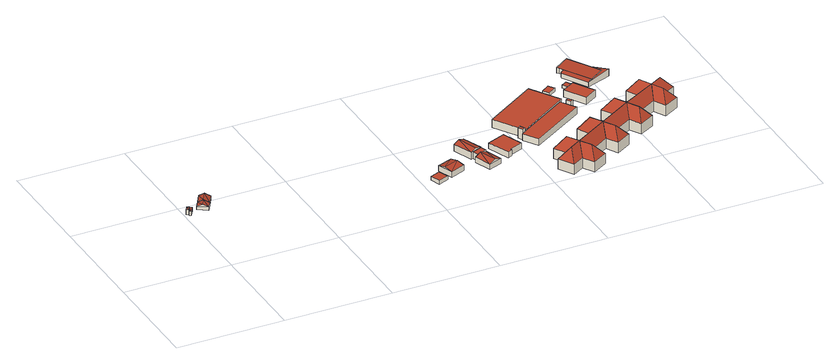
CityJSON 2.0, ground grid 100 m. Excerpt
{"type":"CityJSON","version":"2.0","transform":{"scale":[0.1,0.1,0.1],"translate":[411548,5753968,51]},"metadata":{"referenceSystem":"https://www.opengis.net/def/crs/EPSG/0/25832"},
"CityObjects":{
"building1":{"type":"Building","attributes":{"Gemeindeschluessel":"05515000","Geometrietyp2DReferenz":"3000","function":"51009_1610","roofType":"5000","measuredHeight":4.63},"geometry":[{"type":"Solid","lod":"2","boundaries":[[[[0,1,2,3]],[[4,5,1,0]],[[6,7,5,4]],[[8,9,7,6]],[[10,11,9,8]],[[12,13,11,10]],[[14,15,13,12]],[[3,2,15,14]],[[3,14,16]],[[4,3,16]],[[16,17,4]],[[4,0,3]],[[10,8,12]],[[16,12,8]],[[17,16,8]],[[8,6,17]],[[4,17,6]],[[12,16,14]],[[1,5,7,9,11,13,15,2]]]],"semantics":{"surfaces":[{"type":"WallSurface"},{"type":"RoofSurface"},{"type":"GroundSurface"}],"values":[[0,0,0,0,0,0,0,0,1,1,1,1,1,1,1,1,0,0,2]]}}]},
"building2":{"type":"Building","attributes":{"Gemeindeschluessel":"05515000","Geometrietyp2DReferenz":"3000","function":"31001_2460","roofType":"3100","measuredHeight":5.44},"geometry":[{"type":"Solid","lod":"2","boundaries":[[[[18,19,20,21]],[[22,23,19,18]],[[24,25,23,22]],[[21,20,25,24]],[[18,26,22]],[[24,27,21]],[[18,21,27]],[[27,26,18]],[[26,27,24]],[[24,22,26]],[[19,23,25,20]]]],"semantics":{"surfaces":[{"type":"WallSurface"},{"type":"RoofSurface"},{"type":"GroundSurface"}],"values":[[0,0,0,0,0,0,1,1,1,1,2]]}}]},
"building3":{"type":"Building","attributes":{"Gemeindeschluessel":"05515000","Geometrietyp2DReferenz":"3000","function":"31001_1310","roofType":"3100","measuredHeight":5.45},"geometry":[{"type":"Solid","lod":"2","boundaries":[[[[28,29,25,30]],[[31,32,29,28]],[[33,20,32,31]],[[30,25,20,33]],[[28,34,31]],[[33,27,30]],[[27,34,28]],[[28,30,27]],[[33,31,34]],[[34,27,33]],[[29,32,20,25]]]],"semantics":{"surfaces":[{"type":"WallSurface"},{"type":"RoofSurface"},{"type":"GroundSurface"}],"values":[[0,0,0,0,0,0,1,1,1,1,2]]}}]},
"building4":{"type":"Building","attributes":{"Gemeindeschluessel":"05515000","Geometrietyp2DReferenz":"3000","function":"31001_1000","roofType":"1000","measuredHeight":3.6},"address":[{"country":"Germany","locality":"Münster","thoroughfareNumber":"59a","thoroughfareName":"Wolbecker Windmühle"}],"geometry":[{"type":"Solid","lod":"2","boundaries":[[[[35,36,37,38]],[[39,40,36,35]],[[41,42,40,39]],[[38,37,42,41]],[[39,35,38,41]],[[36,40,42,37]]]],"semantics":{"surfaces":[{"type":"WallSurface"},{"type":"RoofSurface"},{"type":"GroundSurface"}],"values":[[0,0,0,0,1,2]]}}]},
"building5":{"type":"Building","attributes":{"Gemeindeschluessel":"05515000","Geometrietyp2DReferenz":"3000","function":"31001_2000","roofType":"3100","measuredHeight":7.07},"address":[{"country":"Germany","locality":"Münster","thoroughfareNumber":"59","thoroughfareName":"Wolbecker Windmühle"}],"geometry":[{"type":"Solid","lod":"2","boundaries":[[[[43,44,45,46]],[[47,48,44,43]],[[49,50,48,47]],[[46,45,50,49]],[[43,51,47]],[[49,52,46]],[[43,46,52]],[[52,51,43]],[[51,52,49]],[[49,47,51]],[[44,48,50,45]]]],"semantics":{"surfaces":[{"type":"WallSurface"},{"type":"RoofSurface"},{"type":"GroundSurface"}],"values":[[0,0,0,0,0,0,1,1,1,1,2]]}}]},
"building6":{"type":"Building","attributes":{"Gemeindeschluessel":"05515000","Geometrietyp2DReferenz":"3000","function":"31001_2000"},"children":["building6-1","building6-2"]},
"building6-1":{"type":"BuildingPart","attributes":{"roofType":"5000","measuredHeight":8.72},"parents":["building6"],"geometry":[{"type":"Solid","lod":"2","boundaries":[[[[53,54,55,56]],[[57,58,54,53]],[[59,60,61,58,57]],[[59,57,62,63]],[[56,63,62]],[[62,53,56]],[[59,63,56]],[[53,62,57]],[[54,58,61,64,55]],[[64,65,60,59,56,55]],[[61,60,65,64]]]],"semantics":{"surfaces":[{"type":"WallSurface"},{"type":"RoofSurface"},{"type":"GroundSurface"},{"type":"ClosureSurface"}],"values":[[0,0,0,1,1,1,0,0,2,0,3]]}}]},
"building6-2":{"type":"BuildingPart","attributes":{"roofType":"1000","measuredHeight":6.46},"parents":["building6"],"geometry":[{"type":"Solid","lod":"2","boundaries":[[[[66,67,61,60]],[[68,69,67,66]],[[65,64,69,68]],[[66,60,65,68]],[[61,67,69,64]],[[64,65,60,61]]]],"semantics":{"surfaces":[{"type":"WallSurface"},{"type":"RoofSurface"},{"type":"GroundSurface"},{"type":"ClosureSurface"}],"values":[[0,0,0,1,2,3]]}}]},
"building7":{"type":"Building","attributes":{"Gemeindeschluessel":"05515000","Geometrietyp2DReferenz":"3000","function":"31001_2000","roofType":"3100","measuredHeight":7.44},"address":[{"country":"Germany","locality":"Münster","thoroughfareNumber":"61","thoroughfareName":"Wolbecker Windmühle"}],"geometry":[{"type":"Solid","lod":"2","boundaries":[[[[70,71,72,73]],[[74,75,71,70]],[[76,69,75,74]],[[77,67,69,76]],[[73,72,67,77]],[[73,77,78]],[[79,78,77]],[[78,79,70]],[[80,74,70,79]],[[80,76,74]],[[80,79,77,76]],[[78,70,73]],[[71,75,69,67,72]]]],"semantics":{"surfaces":[{"type":"WallSurface"},{"type":"RoofSurface"},{"type":"GroundSurface"}],"values":[[0,0,0,0,0,1,1,1,1,0,0,0,2]]}}]},
"building8":{"type":"Building","attributes":{"Gemeindeschluessel":"05515000","Geometrietyp2DReferenz":"3000","function":"31001_2000","roofType":"1000","measuredHeight":5.79},"address":[{"country":"Germany","locality":"Münster","thoroughfareNumber":"63","thoroughfareName":"Wolbecker Windmühle"}],"geometry":[{"type":"Solid","lod":"2","boundaries":[[[[81,82,83,84]],[[85,86,82,81]],[[87,88,86,85]],[[89,90,88,87]],[[91,92,90,89]],[[84,83,92,91]],[[89,87,85,81,84,91]],[[82,86,88,90,92,83]]]],"semantics":{"surfaces":[{"type":"WallSurface"},{"type":"RoofSurface"},{"type":"GroundSurface"}],"values":[[0,0,0,0,0,0,1,2]]}}]},
"building9":{"type":"Building","attributes":{"Gemeindeschluessel":"05515000","Geometrietyp2DReferenz":"3000","function":"51009_1610","roofType":"1000","measuredHeight":9.92},"geometry":[{"type":"Solid","lod":"2","boundaries":[[[[93,94,95,96]],[[97,98,94,93]],[[99,100,98,97]],[[96,95,100,99]],[[97,93,96,99]],[[94,98,100,95]]]],"semantics":{"surfaces":[{"type":"WallSurface"},{"type":"RoofSurface"},{"type":"GroundSurface"}],"values":[[0,0,0,0,1,2]]}}]},
"building10":{"type":"Building","attributes":{"Gemeindeschluessel":"05515000","Geometrietyp2DReferenz":"3000","function":"31001_2461"},"address":[{"country":"Germany","locality":"Münster","thoroughfareNumber":"65","thoroughfareName":"Wolbecker Windmühle"}],"children":["building10-1","building10-2"]},
"building10-1":{"type":"BuildingPart","attributes":{"roofType":"1000","measuredHeight":6.51},"parents":["building10"],"geometry":[{"type":"Solid","lod":"2","boundaries":[[[[101,102,103,104]],[[105,106,102,101]],[[107,108,106,105]],[[109,110,108,107]],[[107,105,101,104,109]],[[103,102,106,108,110]],[[110,109,104,103]]]],"semantics":{"surfaces":[{"type":"WallSurface"},{"type":"RoofSurface"},{"type":"GroundSurface"},{"type":"ClosureSurface"}],"values":[[0,0,0,0,1,2,3]]}}]},
"building10-2":{"type":"BuildingPart","attributes":{"roofType":"1000","measuredHeight":7.86},"parents":["building10"],"geometry":[{"type":"Solid","lod":"2","boundaries":[[[[111,112,113,114]],[[115,116,112,111]],[[117,103,116,115]],[[104,103,117]],[[110,109,118]],[[114,113,110,118]],[[117,115,111,114,118]],[[112,116,103,110,113]],[[104,117,118,109]],[[110,103,104,109]]]],"semantics":{"surfaces":[{"type":"WallSurface"},{"type":"RoofSurface"},{"type":"GroundSurface"},{"type":"ClosureSurface"}],"values":[[0,0,0,0,0,0,1,2,0,3]]}}]},
"building11":{"type":"Building","attributes":{"Gemeindeschluessel":"05515000","Geometrietyp2DReferenz":"3000","function":"51009_1610","roofType":"1000","measuredHeight":8.78},"geometry":[{"type":"Solid","lod":"2","boundaries":[[[[119,120,121,122]],[[123,124,120,119]],[[125,126,124,123]],[[122,121,126,125]],[[123,119,122,125]],[[120,124,126,121]]]],"semantics":{"surfaces":[{"type":"WallSurface"},{"type":"RoofSurface"},{"type":"GroundSurface"}],"values":[[0,0,0,0,1,2]]}}]},
"building12":{"type":"Building","attributes":{"Gemeindeschluessel":"05515000","Geometrietyp2DReferenz":"3000","function":"31001_2000"},"address":[{"country":"Germany","locality":"Münster","thoroughfareNumber":"111","thoroughfareName":"Münsterstraße"}],"children":["building12-1","building12-2","building12-3","building12-4","building12-5","building12-6","building12-7","building12-8","building12-9"]},
"building12-1":{"type":"BuildingPart","attributes":{"roofType":"3200","measuredHeight":19.95},"parents":["building12"],"geometry":[{"type":"Solid","lod":"2","boundaries":[[[[127,128,129,130]],[[131,132,133,134]],[[130,129,132,131]],[[127,135,134]],[[131,136,130]],[[130,136,135,127]],[[134,135,136,131]],[[128,133,132,129]],[[134,133,128,127]]]],"semantics":{"surfaces":[{"type":"WallSurface"},{"type":"RoofSurface"},{"type":"GroundSurface"},{"type":"ClosureSurface"}],"values":[[0,0,0,1,1,1,1,2,3]]}}]},
"building12-2":{"type":"BuildingPart","attributes":{"roofType":"3200","measuredHeight":19.95},"parents":["building12"],"geometry":[{"type":"Solid","lod":"2","boundaries":[[[[137,138,139,140]],[[141,142,143,144]],[[137,145,144]],[[141,146,140]],[[140,146,145,137]],[[144,145,146,141]],[[138,143,142,139]],[[144,143,138,137]],[[140,139,142,141]]]],"semantics":{"surfaces":[{"type":"WallSurface"},{"type":"RoofSurface"},{"type":"GroundSurface"},{"type":"ClosureSurface"}],"values":[[0,0,1,1,1,1,2,3,3]]}}]},
"building12-3":{"type":"BuildingPart","attributes":{"roofType":"3200","measuredHeight":19.95},"parents":["building12"],"geometry":[{"type":"Solid","lod":"2","boundaries":[[[[147,148,149,150]],[[151,152,153,154]],[[150,155,147]],[[154,156,151]],[[157,158,151,156,155,150]],[[141,140,147,155,156,154]],[[159,160,149,148,139,142,153,152]],[[160,157,150,149]],[[152,151,158,159]],[[159,158,157,160]],[[142,141,154,153]],[[148,147,140,139]],[[139,140,141,142]]]],"semantics":{"surfaces":[{"type":"WallSurface"},{"type":"RoofSurface"},{"type":"GroundSurface"},{"type":"ClosureSurface"}],"values":[[0,0,1,1,1,1,2,0,0,3,0,0,3]]}}]},
"building12-4":{"type":"BuildingPart","attributes":{"roofType":"3200","measuredHeight":19.95},"parents":["building12"],"geometry":[{"type":"Solid","lod":"2","boundaries":[[[[161,162,163,164]],[[165,166,167,168]],[[164,163,166,165]],[[161,145,168]],[[165,169,164]],[[164,169,145,161]],[[168,145,169,165]],[[162,167,166,163]],[[168,167,162,161]]]],"semantics":{"surfaces":[{"type":"WallSurface"},{"type":"RoofSurface"},{"type":"GroundSurface"},{"type":"ClosureSurface"}],"values":[[0,0,0,1,1,1,1,2,3]]}}]},
"building12-5":{"type":"BuildingPart","attributes":{"roofType":"3200","measuredHeight":19.95},"parents":["building12"],"geometry":[{"type":"Solid","lod":"2","boundaries":[[[[170,171,172,173]],[[174,175,176,177]],[[170,135,177]],[[174,178,173]],[[173,178,135,170]],[[177,135,178,174]],[[171,176,175,172]],[[177,176,171,170]],[[173,172,175,174]]]],"semantics":{"surfaces":[{"type":"WallSurface"},{"type":"RoofSurface"},{"type":"GroundSurface"},{"type":"ClosureSurface"}],"values":[[0,0,1,1,1,1,2,3,3]]}}]},
"building12-6":{"type":"BuildingPart","attributes":{"roofType":"3200","measuredHeight":19.95},"parents":["building12"],"geometry":[{"type":"Solid","lod":"2","boundaries":[[[[179,180,181,182]],[[183,184,185,186]],[[182,187,179]],[[186,188,183]],[[189,190,183,188,187,182]],[[174,173,179,187,188,186]],[[191,192,181,180,172,175,185,184]],[[192,189,182,181]],[[184,183,190,191]],[[191,190,189,192]],[[175,174,186,185]],[[180,179,173,172]],[[172,173,174,175]]]],"semantics":{"surfaces":[{"type":"WallSurface"},{"type":"RoofSurface"},{"type":"GroundSurface"},{"type":"ClosureSurface"}],"values":[[0,0,1,1,1,1,2,0,0,3,0,0,3]]}}]},
"building12-7":{"type":"BuildingPart","attributes":{"roofType":"3200","measuredHeight":19.95},"parents":["building12"],"geometry":[{"type":"Solid","lod":"2","boundaries":[[[[189,192,159,158]],[[157,160,191,190]],[[189,178,190]],[[157,146,158]],[[158,146,178,189]],[[190,178,146,157]],[[192,191,160,159]],[[190,191,192,189]],[[158,159,160,157]]]],"semantics":{"surfaces":[{"type":"WallSurface"},{"type":"RoofSurface"},{"type":"GroundSurface"},{"type":"ClosureSurface"}],"values":[[0,0,1,1,1,1,2,3,3]]}}]},
"building12-8":{"type":"BuildingPart","attributes":{"roofType":"3200","measuredHeight":19.95},"parents":["building12"],"geometry":[{"type":"Solid","lod":"2","boundaries":[[[[193,194,195,196]],[[197,198,199,200]],[[196,201,193]],[[200,202,197]],[[170,177,197,202,201,196]],[[127,134,193,201,202,200]],[[176,171,195,194,133,128,199,198]],[[171,170,196,195]],[[198,197,177,176]],[[176,177,170,171]],[[128,127,200,199]],[[194,193,134,133]],[[133,134,127,128]]]],"semantics":{"surfaces":[{"type":"WallSurface"},{"type":"RoofSurface"},{"type":"GroundSurface"},{"type":"ClosureSurface"}],"values":[[0,0,1,1,1,1,2,0,0,3,0,0,3]]}}]},
"building12-9":{"type":"BuildingPart","attributes":{"roofType":"3200","measuredHeight":19.95},"parents":["building12"],"geometry":[{"type":"Solid","lod":"2","boundaries":[[[[203,204,205,206]],[[207,208,209,210]],[[206,211,203]],[[210,212,207]],[[137,144,207,212,211,206]],[[161,168,203,211,212,210]],[[143,138,205,204,167,162,209,208]],[[138,137,206,205]],[[208,207,144,143]],[[143,144,137,138]],[[162,161,210,209]],[[204,203,168,167]],[[167,168,161,162]]]],"semantics":{"surfaces":[{"type":"WallSurface"},{"type":"RoofSurface"},{"type":"GroundSurface"},{"type":"ClosureSurface"}],"values":[[0,0,1,1,1,1,2,0,0,3,0,0,3]]}}]},
"building13":{"type":"Building","attributes":{"Gemeindeschluessel":"05515000","Geometrietyp2DReferenz":"3000","function":"31001_2460","roofType":"1000","measuredHeight":3.04},"geometry":[{"type":"Solid","lod":"2","boundaries":[[[[213,214,215,216]],[[217,218,214,213]],[[219,220,218,217]],[[216,215,220,219]],[[217,213,216,219]],[[214,218,220,215]]]],"semantics":{"surfaces":[{"type":"WallSurface"},{"type":"RoofSurface"},{"type":"GroundSurface"}],"values":[[0,0,0,0,1,2]]}}]},
"building14":{"type":"Building","attributes":{"Gemeindeschluessel":"05515000","Geometrietyp2DReferenz":"3000","function":"31001_2000","roofType":"1000","measuredHeight":6.56},"address":[{"country":"Germany","locality":"Münster","thoroughfareNumber":"67","thoroughfareName":"Wolbecker Windmühle"}],"geometry":[{"type":"Solid","lod":"2","boundaries":[[[[221,222,223,224]],[[225,226,222,221]],[[227,228,226,225]],[[229,230,228,227]],[[231,232,230,229]],[[224,223,232,231]],[[229,227,225,221,224,231]],[[222,226,228,230,232,223]]]],"semantics":{"surfaces":[{"type":"WallSurface"},{"type":"RoofSurface"},{"type":"GroundSurface"}],"values":[[0,0,0,0,0,0,1,2]]}}]},
"building15":{"type":"Building","attributes":{"Gemeindeschluessel":"05515000","Geometrietyp2DReferenz":"3000","function":"31001_2460","roofType":"1000","measuredHeight":2.99},"geometry":[{"type":"Solid","lod":"2","boundaries":[[[[233,234,235,236]],[[237,238,234,233]],[[239,240,238,237]],[[241,242,240,239]],[[243,244,242,241]],[[236,235,244,243]],[[241,239,237,233,236,243]],[[234,238,240,242,244,235]]]],"semantics":{"surfaces":[{"type":"WallSurface"},{"type":"RoofSurface"},{"type":"GroundSurface"}],"values":[[0,0,0,0,0,0,1,2]]}}]},
"building16":{"type":"Building","attributes":{"Gemeindeschluessel":"05515000","Geometrietyp2DReferenz":"3000","function":"31001_2000"},"address":[{"country":"Germany","locality":"Münster","thoroughfareNumber":"69","thoroughfareName":"Wolbecker Windmühle"}],"children":["building16-1","building16-2"]},
"building16-1":{"type":"BuildingPart","attributes":{"roofType":"2100","measuredHeight":5.09},"parents":["building16"],"geometry":[{"type":"Solid","lod":"2","boundaries":[[[[245,246,247,248]],[[249,250,246,245]],[[251,252,253,254]],[[255,256,252,251]],[[248,247,256,255]],[[251,254,249,245,248,255]],[[246,250,253,252,256,247]],[[253,250,249,254]]]],"semantics":{"surfaces":[{"type":"WallSurface"},{"type":"RoofSurface"},{"type":"GroundSurface"},{"type":"ClosureSurface"}],"values":[[0,0,0,0,0,1,2,3]]}}]},
"building16-2":{"type":"BuildingPart","attributes":{"roofType":"2100","measuredHeight":6.35},"parents":["building16"],"geometry":[{"type":"Solid","lod":"2","boundaries":[[[[254,253,257,258]],[[259,260,250,249]],[[261,262,260,259]],[[263,264,262,261]],[[265,266,264,263]],[[267,268,266,265]],[[258,257,268,267]],[[265,263,261,259,249,254,258,267]],[[253,250,260,262,264,266,268,257]],[[253,254,249,250]]]],"semantics":{"surfaces":[{"type":"WallSurface"},{"type":"RoofSurface"},{"type":"GroundSurface"},{"type":"ClosureSurface"}],"values":[[0,0,0,0,0,0,0,1,2,3]]}}]},
"building17":{"type":"Building","attributes":{"Gemeindeschluessel":"05515000","Geometrietyp2DReferenz":"3000","function":"51009_1610","roofType":"2100","measuredHeight":6.72},"geometry":[{"type":"Solid","lod":"2","boundaries":[[[[269,270,271,272]],[[273,274,270,269]],[[275,253,274,273]],[[276,257,253,275]],[[267,268,257,276]],[[277,266,268,267]],[[278,264,266,277]],[[279,280,264,278]],[[272,271,280,279]],[[278,277,267,276,275,273,269,272,279]],[[270,274,253,257,268,266,264,280,271]]]],"semantics":{"surfaces":[{"type":"WallSurface"},{"type":"RoofSurface"},{"type":"GroundSurface"}],"values":[[0,0,0,0,0,0,0,0,0,1,2]]}}]}
},
"vertices":[
[22,834,73],[22,834,31],[38,824,31],[38,824,73],[26,840,73],[26,840,31],[22,842,73],[22,842,31],[27,850,73],[27,850,31],[7,862,73],[7,862,31],[32,902,73],[32,902,31],[71,877,73],[71,877,31],[52,889,77],[22,842,77],
[207,838,61],[207,838,30],[246,902,30],[246,902,61],[120,892,61],[120,892,30],[158,956,61],[158,956,30],[163,865,85],[202,929,85],
[214,1047,60],[214,1047,30],[158,956,60],[301,994,60],[301,994,30],[246,902,60],[258,1021,85],
[2176,507,58],[2176,507,22],[2083,470,22],[2083,470,58],[2213,413,58],[2213,413,22],[2119,377,58],[2119,377,22],
[2259,432,75],[2259,432,21],[2398,485,21],[2398,485,75],[2206,571,75],[2206,571,21],[2345,624,75],[2345,624,21],[2232,501,92],[2371,554,92],
[2462,801,90],[2462,801,23],[2532,618,23],[2532,618,90],[2572,843,90],[2572,843,23],[2642,660,90],[2642,660,88],[2642,660,23],[2518,822,110],[2588,639,110],[2549,625,23],[2549,625,88],
[2663,606,88],[2663,606,23],[2570,570,88],[2570,570,23],
[2599,400,75],[2599,400,23],[2723,447,23],[2723,447,75],[2539,558,75],[2539,558,23],[2570,570,75],[2663,606,75],[2661,423,98],[2601,582,98],[2570,570,86],
[2738,709,81],[2738,709,24],[2818,503,24],[2818,503,81],[2907,774,81],[2907,774,24],[2981,582,81],[2981,582,24],[2858,535,81],[2858,535,24],[2863,521,81],[2863,521,24],
[3067,729,111],[3067,729,12],[3095,747,12],[3095,747,111],[3041,772,111],[3041,772,12],[3068,789,111],[3068,789,12],
[3653,906,78],[3653,906,13],[3566,1043,13],[3566,1043,78],[3143,582,78],[3143,582,13],[3056,720,78],[3056,720,13],[3096,746,78],[3096,746,13],
[3412,1330,92],[3412,1330,13],[2923,1019,13],[2923,1019,92],[3587,1056,92],[3587,1056,13],[3566,1043,92],[3096,746,92],
[3624,955,111],[3624,955,24],[3652,972,24],[3652,972,111],[3598,997,111],[3598,997,24],[3626,1014,111],[3626,1014,24],
[4390,743,105],[4390,743,7],[4499,802,7],[4499,802,105],[4422,944,105],[4422,944,7],[4314,885,7],[4314,885,105],[4280,777,206],[4391,837,206],
[3450,195,105],[3450,195,7],[3624,302,7],[3624,302,105],[3541,438,105],[3541,438,7],[3366,332,7],[3366,332,105],[3340,221,206],[3652,412,206],
[3689,196,105],[3689,196,7],[3827,281,7],[3827,281,105],[3613,629,105],[3613,629,7],[3476,544,7],[3476,544,105],[3717,305,206],[3586,519,206],[3762,387,105],[3678,523,105],[3678,523,7],[3762,387,7],
[3229,246,105],[3229,246,7],[3123,183,7],[3123,183,105],[3208,45,105],[3208,45,7],[3313,110,7],[3313,110,105],[3232,155,206],
[4171,808,105],[4171,808,7],[3994,709,7],[3994,709,105],[4074,570,105],[4074,570,7],[4248,667,7],[4248,667,105],[3964,600,206],
[3932,816,105],[3932,816,7],[3792,735,7],[3792,735,105],[3996,381,105],[3996,381,7],[4136,462,7],[4136,462,105],[3902,707,206],[4027,490,206],[3853,628,105],[3934,489,105],[3934,489,7],[3853,628,7],
[4255,994,105],[4255,994,7],[4113,917,7],[4113,917,105],[4307,558,105],[4307,558,7],[4449,635,7],[4449,635,105],[4221,887,206],[4340,666,206],
[3378,4,105],[3378,4,7],[3515,89,7],[3515,89,105],[3301,437,105],[3301,437,7],[3164,352,7],[3164,352,105],[3405,115,206],[3274,328,206],
[3608,1358,51],[3608,1358,21],[3532,1309,21],[3532,1309,51],[3646,1299,51],[3646,1299,21],[3570,1250,51],[3570,1250,21],
[3668,1186,88],[3668,1186,23],[3785,993,23],[3785,993,88],[3764,1244,88],[3764,1244,23],[3790,1260,88],[3790,1260,23],[3792,1257,88],[3792,1257,23],[3907,1067,88],[3907,1067,23],
[3719,1318,51],[3719,1318,21],[3764,1244,21],[3764,1244,51],[3771,1349,51],[3771,1349,21],[3818,1272,51],[3818,1272,21],[3792,1257,51],[3792,1257,21],[3790,1260,51],[3790,1260,21],
[3825,1503,72],[3825,1503,21],[3789,1482,21],[3789,1482,68],[3803,1539,72],[3803,1539,21],[3924,1239,67],[3924,1239,21],[3969,1266,21],[3969,1266,72],[3786,1467,67],[3786,1467,21],
[3970,1265,21],[3970,1265,72],[3790,1561,72],[3790,1561,21],[3917,1637,84],[3917,1637,21],[4040,1433,84],[4040,1433,21],[4041,1434,84],[4041,1434,21],[4097,1341,84],[4097,1341,21],
[4157,1326,88],[4157,1326,21],[4042,1434,21],[4042,1434,82],[3925,1239,66],[3925,1239,21],[3969,1266,71],[3970,1265,71],[4041,1434,82],[4040,1433,82],[4037,1438,82],[4037,1438,21]
]}
